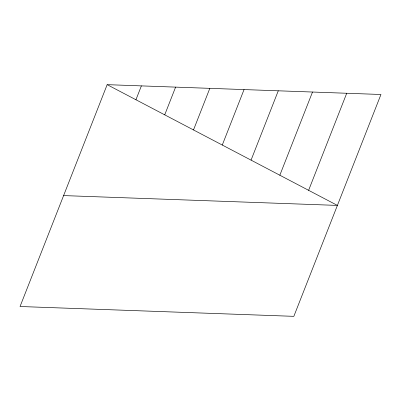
<?xml version="1.0" encoding="UTF-8"?>
<svg xmlns="http://www.w3.org/2000/svg" width="401" height="401" viewBox="0 0 401 401"><rect width="100%" height="100%" fill="white"/><g stroke="black" fill="none" stroke-linecap="round" stroke-linejoin="round"><path stroke-width="0.6" d="M107.162 84.661L20.05 306.509L293.838 316.339L380.95 94.491L107.162 84.661L337.396 205.412L63.604 195.588M135.939 99.754L141.383 85.889M164.721 114.846L175.608 87.117M193.498 129.944L209.833 88.345M222.279 145.037L244.054 89.573M251.056 160.129L278.279 90.801M279.838 175.227L312.504 92.029M308.615 190.32L346.725 93.258"/></g></svg>
